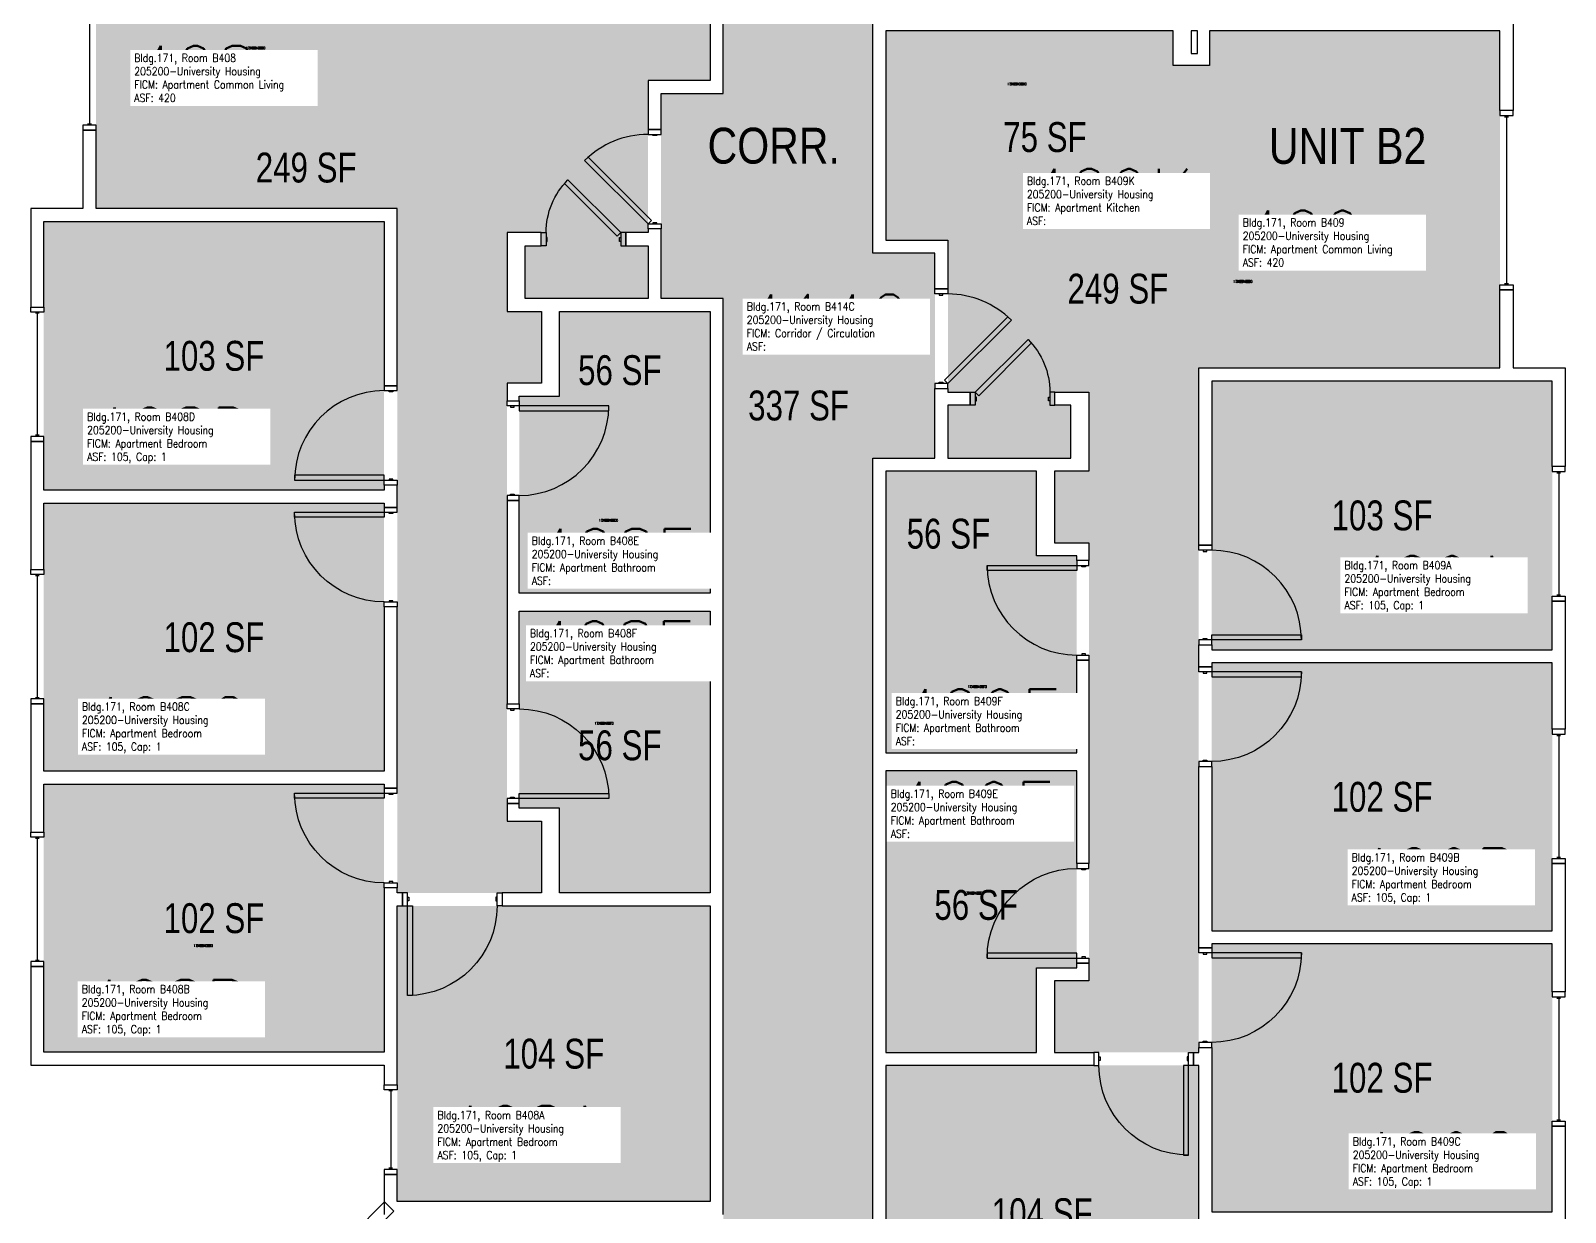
# Model space of a CAD drawing. Header units: inches. Extents: x -98 to 2219, y 102 to 2358.
# Drawn here: x 1596 to 2212, y 1338 to 1813 of the extents above; entities that cross this region are included whole.
import ezdxf
from ezdxf.enums import TextEntityAlignment as Align

# ---------------------------------------------------------------- set-up
doc = ezdxf.new("R2010")
doc.units = ezdxf.units.IN
doc.header["$LTSCALE"] = 96
doc.header["$MEASUREMENT"] = 0
for name, color, linetype in [('A-Area-Iden', 1, 'Continuous'), ('A-Door', 2, 'Continuous'), ('A-Glaz', 1, 'Continuous'), ('A-IDEN-RNUM', 7, 'Continuous'), ('A-IDEN-SNUM', 4, 'Continuous'), ('A-IDEN-VNUM', 4, 'Continuous'), ('A-Wall', 5, 'Continuous'), ('AREA-TEXT', 3, 'Continuous'), ('Rooms-Category-Color', 7, 'Continuous'), ('Rooms-College-Color', 7, 'Continuous'), ('Rooms-Department-Color', 7, 'Continuous'), ('Rooms-Division-Color', 7, 'Continuous'), ('Rooms-Information', 7, 'Continuous')]:
    doc.layers.add(name, color=color, linetype=linetype)
doc.styles.add('AREA', font='arial.ttf', dxfattribs={"width": 0.75, "height": 12})
doc.styles.add('ROOMSNUMBER', font='txt.shx', dxfattribs={"height": 0.03})
doc.styles.add('ROOMVNUMBER', font='simplex.shx', dxfattribs={"width": 0.85})
doc.styles.get("Standard").update_dxf_attribs({"font": 'ARIALN.TTF'})

msp = doc.modelspace()

# ---------------------------------------------------------------- hatches: boundary and pattern name
h = msp.add_hatch()
h.set_pattern_fill('ANSI31', color=256, angle=90, style=0)
h.set_pattern_definition([(135, (1222.829, 1277.82816), (-0.088388348, -0.088388348), [])])
h.paths.add_polyline_path([(1806.78, 1609.3), (1806.78, 1668.03), (1815.99, 1668.03), (1815.99, 1609.3)], flags=9)
h = msp.add_hatch()
h.set_pattern_fill('ANSI31', color=256, style=0)
h.set_pattern_definition([(45, (2585.01571, 1213.70845), (0.088388348, -0.088388348), [])])
h.paths.add_polyline_path([(2001.07, 1545.18), (2001.07, 1603.91), (1991.86, 1603.91), (1991.86, 1545.18)], flags=9)
at = {"layer": 'Rooms-Category-Color', "true_color": 0xadadad}
msp.add_hatch(color=253, dxfattribs=at).paths.add_polyline_path([(1933.92, 1907.33), (1873.92, 1907.33), (1873.92, 1787.42), (1848.92, 1787.42), (1848.92, 1705.09), (1873.92, 1705.09), (1873.92, 1171.68), (1958.51, 1171.41), (1933.92, 1196), (1933.92, 1640.97), (1958.92, 1640.97), (1958.92, 1723.3), (1933.92, 1723.3)])
at = {"layer": 'Rooms-Category-Color', "true_color": 0x728ef3}
for points in [[(1738.55, 1876.67), (1738.55, 1792.53), (1843.67, 1792.53), (1843.67, 1731.4), (1834.72, 1731.4), (1834.72, 1726.15), (1843.67, 1726.15), (1843.67, 1704.95), (1794.3, 1704.95), (1794.3, 1726.15), (1800.72, 1726.15), (1800.72, 1731.4), (1787.05, 1731.4), (1787.05, 1699.7), (1800.92, 1699.7), (1800.92, 1670.95), (1787.05, 1670.95), (1787.05, 1494.92), (1800.92, 1494.92), (1800.92, 1466.17), (1742.92, 1466.17), (1742.92, 1741.17), (1621.92, 1741.17), (1621.92, 1876.67)], [(1868.67, 1792.53), (1738.55, 1792.53), (1738.55, 1862.67), (1753.17, 1862.67), (1753.17, 1876.67), (1868.67, 1876.67)], [(1939.17, 1728.55), (2069.3, 1728.55), (2069.3, 1798.69), (2054.67, 1798.69), (2054.67, 1812.69), (1939.17, 1812.69)], [(2069.3, 1812.69), (2069.3, 1728.55), (1964.17, 1728.55), (1964.17, 1667.42), (1973.12, 1667.42), (1973.12, 1662.17), (1964.17, 1662.17), (1964.17, 1640.97), (2013.55, 1640.97), (2013.55, 1662.17), (2007.12, 1662.17), (2007.12, 1667.42), (2020.8, 1667.42), (2020.8, 1635.72), (2006.92, 1635.72), (2006.92, 1606.97), (2020.8, 1606.97), (2020.8, 1430.94), (2006.92, 1430.94), (2006.92, 1402.19), (2064.92, 1402.19), (2064.92, 1677.19), (2185.92, 1677.19), (2185.92, 1812.69)], [(1600.92, 1736.06), (1600.92, 1628.06), (1737.67, 1628.06), (1737.67, 1736.06)], [(1868.67, 1586.7), (1791.92, 1586.7), (1791.92, 1665.84), (1808.17, 1665.84), (1808.17, 1699.84), (1868.67, 1699.84)], [(2206.92, 1671.94), (2206.92, 1563.94), (2070.17, 1563.94), (2070.17, 1671.94)], [(1939.17, 1522.58), (2015.92, 1522.58), (2015.92, 1601.72), (1999.67, 1601.72), (1999.67, 1635.72), (1939.17, 1635.72)], [(1600.92, 1515.18), (1737.67, 1515.18), (1737.67, 1622.81), (1600.92, 1622.81)], [(1868.67, 1466.31), (1808.17, 1466.31), (1808.17, 1500.31), (1791.92, 1500.31), (1791.92, 1579.45), (1868.67, 1579.45)], [(2206.92, 1451.07), (2070.17, 1451.07), (2070.17, 1558.69), (2206.92, 1558.69)], [(1939.17, 1402.19), (1999.67, 1402.19), (1999.67, 1436.19), (2015.92, 1436.19), (2015.92, 1515.33), (1939.17, 1515.33)], [(1737.67, 1402.31), (1600.92, 1402.31), (1600.92, 1509.93), (1737.67, 1509.93)], [(1868.67, 1342.31), (1742.92, 1342.31), (1742.92, 1461.06), (1868.67, 1461.06)], [(2070.17, 1338.19), (2206.92, 1338.19), (2206.92, 1445.82), (2070.17, 1445.82)], [(1939.17, 1278.19), (2064.92, 1278.19), (2064.92, 1396.94), (1939.17, 1396.94)]]:
    msp.add_hatch(color=171, dxfattribs=at).paths.add_polyline_path(points)
at = {"layer": 'Rooms-College-Color', "true_color": 0xadadad}
for points in [[(1933.92, 1907.33), (1873.92, 1907.33), (1873.92, 1787.42), (1848.92, 1787.42), (1848.92, 1705.09), (1873.92, 1705.09), (1873.92, 1171.68), (1958.51, 1171.41), (1933.92, 1196), (1933.92, 1640.97), (1958.92, 1640.97), (1958.92, 1723.3), (1933.92, 1723.3)], [(1738.55, 1876.67), (1738.55, 1792.53), (1843.67, 1792.53), (1843.67, 1731.4), (1834.72, 1731.4), (1834.72, 1726.15), (1843.67, 1726.15), (1843.67, 1704.95), (1794.3, 1704.95), (1794.3, 1726.15), (1800.72, 1726.15), (1800.72, 1731.4), (1787.05, 1731.4), (1787.05, 1699.7), (1800.92, 1699.7), (1800.92, 1670.95), (1787.05, 1670.95), (1787.05, 1494.92), (1800.92, 1494.92), (1800.92, 1466.17), (1742.92, 1466.17), (1742.92, 1741.17), (1621.92, 1741.17), (1621.92, 1876.67)], [(1868.67, 1792.53), (1738.55, 1792.53), (1738.55, 1862.67), (1753.17, 1862.67), (1753.17, 1876.67), (1868.67, 1876.67)], [(1939.17, 1728.55), (2069.3, 1728.55), (2069.3, 1798.69), (2054.67, 1798.69), (2054.67, 1812.69), (1939.17, 1812.69)], [(2069.3, 1812.69), (2069.3, 1728.55), (1964.17, 1728.55), (1964.17, 1667.42), (1973.12, 1667.42), (1973.12, 1662.17), (1964.17, 1662.17), (1964.17, 1640.97), (2013.55, 1640.97), (2013.55, 1662.17), (2007.12, 1662.17), (2007.12, 1667.42), (2020.8, 1667.42), (2020.8, 1635.72), (2006.92, 1635.72), (2006.92, 1606.97), (2020.8, 1606.97), (2020.8, 1430.94), (2006.92, 1430.94), (2006.92, 1402.19), (2064.92, 1402.19), (2064.92, 1677.19), (2185.92, 1677.19), (2185.92, 1812.69)], [(1600.92, 1736.06), (1600.92, 1628.06), (1737.67, 1628.06), (1737.67, 1736.06)], [(1868.67, 1586.7), (1791.92, 1586.7), (1791.92, 1665.84), (1808.17, 1665.84), (1808.17, 1699.84), (1868.67, 1699.84)], [(2206.92, 1671.94), (2206.92, 1563.94), (2070.17, 1563.94), (2070.17, 1671.94)], [(1939.17, 1522.58), (2015.92, 1522.58), (2015.92, 1601.72), (1999.67, 1601.72), (1999.67, 1635.72), (1939.17, 1635.72)], [(1600.92, 1515.18), (1737.67, 1515.18), (1737.67, 1622.81), (1600.92, 1622.81)], [(1868.67, 1466.31), (1808.17, 1466.31), (1808.17, 1500.31), (1791.92, 1500.31), (1791.92, 1579.45), (1868.67, 1579.45)], [(2206.92, 1451.07), (2070.17, 1451.07), (2070.17, 1558.69), (2206.92, 1558.69)], [(1939.17, 1402.19), (1999.67, 1402.19), (1999.67, 1436.19), (2015.92, 1436.19), (2015.92, 1515.33), (1939.17, 1515.33)], [(1737.67, 1402.31), (1600.92, 1402.31), (1600.92, 1509.93), (1737.67, 1509.93)], [(1868.67, 1342.31), (1742.92, 1342.31), (1742.92, 1461.06), (1868.67, 1461.06)], [(2070.17, 1338.19), (2206.92, 1338.19), (2206.92, 1445.82), (2070.17, 1445.82)], [(1939.17, 1278.19), (2064.92, 1278.19), (2064.92, 1396.94), (1939.17, 1396.94)]]:
    msp.add_hatch(color=253, dxfattribs=at).paths.add_polyline_path(points)
at = {"layer": 'Rooms-Department-Color', "true_color": 0xacacac}
msp.add_hatch(color=253, dxfattribs=at).paths.add_polyline_path([(1933.92, 1907.33), (1873.92, 1907.33), (1873.92, 1787.42), (1848.92, 1787.42), (1848.92, 1705.09), (1873.92, 1705.09), (1873.92, 1171.68), (1958.51, 1171.41), (1933.92, 1196), (1933.92, 1640.97), (1958.92, 1640.97), (1958.92, 1723.3), (1933.92, 1723.3)])
at = {"layer": 'Rooms-Department-Color', "true_color": 0x604aed}
for points in [[(1738.55, 1876.67), (1738.55, 1792.53), (1843.67, 1792.53), (1843.67, 1731.4), (1834.72, 1731.4), (1834.72, 1726.15), (1843.67, 1726.15), (1843.67, 1704.95), (1794.3, 1704.95), (1794.3, 1726.15), (1800.72, 1726.15), (1800.72, 1731.4), (1787.05, 1731.4), (1787.05, 1699.7), (1800.92, 1699.7), (1800.92, 1670.95), (1787.05, 1670.95), (1787.05, 1494.92), (1800.92, 1494.92), (1800.92, 1466.17), (1742.92, 1466.17), (1742.92, 1741.17), (1621.92, 1741.17), (1621.92, 1876.67)], [(1868.67, 1792.53), (1738.55, 1792.53), (1738.55, 1862.67), (1753.17, 1862.67), (1753.17, 1876.67), (1868.67, 1876.67)], [(1939.17, 1728.55), (2069.3, 1728.55), (2069.3, 1798.69), (2054.67, 1798.69), (2054.67, 1812.69), (1939.17, 1812.69)], [(2069.3, 1812.69), (2069.3, 1728.55), (1964.17, 1728.55), (1964.17, 1667.42), (1973.12, 1667.42), (1973.12, 1662.17), (1964.17, 1662.17), (1964.17, 1640.97), (2013.55, 1640.97), (2013.55, 1662.17), (2007.12, 1662.17), (2007.12, 1667.42), (2020.8, 1667.42), (2020.8, 1635.72), (2006.92, 1635.72), (2006.92, 1606.97), (2020.8, 1606.97), (2020.8, 1430.94), (2006.92, 1430.94), (2006.92, 1402.19), (2064.92, 1402.19), (2064.92, 1677.19), (2185.92, 1677.19), (2185.92, 1812.69)], [(1600.92, 1736.06), (1600.92, 1628.06), (1737.67, 1628.06), (1737.67, 1736.06)], [(1868.67, 1586.7), (1791.92, 1586.7), (1791.92, 1665.84), (1808.17, 1665.84), (1808.17, 1699.84), (1868.67, 1699.84)], [(2206.92, 1671.94), (2206.92, 1563.94), (2070.17, 1563.94), (2070.17, 1671.94)], [(1939.17, 1522.58), (2015.92, 1522.58), (2015.92, 1601.72), (1999.67, 1601.72), (1999.67, 1635.72), (1939.17, 1635.72)], [(1600.92, 1515.18), (1737.67, 1515.18), (1737.67, 1622.81), (1600.92, 1622.81)], [(1868.67, 1466.31), (1808.17, 1466.31), (1808.17, 1500.31), (1791.92, 1500.31), (1791.92, 1579.45), (1868.67, 1579.45)], [(2206.92, 1451.07), (2070.17, 1451.07), (2070.17, 1558.69), (2206.92, 1558.69)], [(1939.17, 1402.19), (1999.67, 1402.19), (1999.67, 1436.19), (2015.92, 1436.19), (2015.92, 1515.33), (1939.17, 1515.33)], [(1737.67, 1402.31), (1600.92, 1402.31), (1600.92, 1509.93), (1737.67, 1509.93)], [(1868.67, 1342.31), (1742.92, 1342.31), (1742.92, 1461.06), (1868.67, 1461.06)], [(2070.17, 1338.19), (2206.92, 1338.19), (2206.92, 1445.82), (2070.17, 1445.82)], [(1939.17, 1278.19), (2064.92, 1278.19), (2064.92, 1396.94), (1939.17, 1396.94)]]:
    msp.add_hatch(color=173, dxfattribs=at).paths.add_polyline_path(points)
at = {"layer": 'Rooms-Division-Color', "true_color": 0xadadad}
msp.add_hatch(color=253, dxfattribs=at).paths.add_polyline_path([(1933.92, 1907.33), (1873.92, 1907.33), (1873.92, 1787.42), (1848.92, 1787.42), (1848.92, 1705.09), (1873.92, 1705.09), (1873.92, 1171.68), (1958.51, 1171.41), (1933.92, 1196), (1933.92, 1640.97), (1958.92, 1640.97), (1958.92, 1723.3), (1933.92, 1723.3)])
at = {"layer": 'Rooms-Division-Color', "true_color": 0x604aed}
for points in [[(1738.55, 1876.67), (1738.55, 1792.53), (1843.67, 1792.53), (1843.67, 1731.4), (1834.72, 1731.4), (1834.72, 1726.15), (1843.67, 1726.15), (1843.67, 1704.95), (1794.3, 1704.95), (1794.3, 1726.15), (1800.72, 1726.15), (1800.72, 1731.4), (1787.05, 1731.4), (1787.05, 1699.7), (1800.92, 1699.7), (1800.92, 1670.95), (1787.05, 1670.95), (1787.05, 1494.92), (1800.92, 1494.92), (1800.92, 1466.17), (1742.92, 1466.17), (1742.92, 1741.17), (1621.92, 1741.17), (1621.92, 1876.67)], [(1868.67, 1792.53), (1738.55, 1792.53), (1738.55, 1862.67), (1753.17, 1862.67), (1753.17, 1876.67), (1868.67, 1876.67)], [(1939.17, 1728.55), (2069.3, 1728.55), (2069.3, 1798.69), (2054.67, 1798.69), (2054.67, 1812.69), (1939.17, 1812.69)], [(2069.3, 1812.69), (2069.3, 1728.55), (1964.17, 1728.55), (1964.17, 1667.42), (1973.12, 1667.42), (1973.12, 1662.17), (1964.17, 1662.17), (1964.17, 1640.97), (2013.55, 1640.97), (2013.55, 1662.17), (2007.12, 1662.17), (2007.12, 1667.42), (2020.8, 1667.42), (2020.8, 1635.72), (2006.92, 1635.72), (2006.92, 1606.97), (2020.8, 1606.97), (2020.8, 1430.94), (2006.92, 1430.94), (2006.92, 1402.19), (2064.92, 1402.19), (2064.92, 1677.19), (2185.92, 1677.19), (2185.92, 1812.69)], [(1600.92, 1736.06), (1600.92, 1628.06), (1737.67, 1628.06), (1737.67, 1736.06)], [(1868.67, 1586.7), (1791.92, 1586.7), (1791.92, 1665.84), (1808.17, 1665.84), (1808.17, 1699.84), (1868.67, 1699.84)], [(2206.92, 1671.94), (2206.92, 1563.94), (2070.17, 1563.94), (2070.17, 1671.94)], [(1939.17, 1522.58), (2015.92, 1522.58), (2015.92, 1601.72), (1999.67, 1601.72), (1999.67, 1635.72), (1939.17, 1635.72)], [(1600.92, 1515.18), (1737.67, 1515.18), (1737.67, 1622.81), (1600.92, 1622.81)], [(1868.67, 1466.31), (1808.17, 1466.31), (1808.17, 1500.31), (1791.92, 1500.31), (1791.92, 1579.45), (1868.67, 1579.45)], [(2206.92, 1451.07), (2070.17, 1451.07), (2070.17, 1558.69), (2206.92, 1558.69)], [(1939.17, 1402.19), (1999.67, 1402.19), (1999.67, 1436.19), (2015.92, 1436.19), (2015.92, 1515.33), (1939.17, 1515.33)], [(1737.67, 1402.31), (1600.92, 1402.31), (1600.92, 1509.93), (1737.67, 1509.93)], [(1868.67, 1342.31), (1742.92, 1342.31), (1742.92, 1461.06), (1868.67, 1461.06)], [(2070.17, 1338.19), (2206.92, 1338.19), (2206.92, 1445.82), (2070.17, 1445.82)], [(1939.17, 1278.19), (2064.92, 1278.19), (2064.92, 1396.94), (1939.17, 1396.94)]]:
    msp.add_hatch(color=173, dxfattribs=at).paths.add_polyline_path(points)

# ---------------------------------------------------------------- linework, layer by layer
at = {"layer": 'A-Door'}
for points in [[(1848.92, 1771.03), (1848.92, 1773.03), (1843.67, 1773.03), (1843.67, 1771.03)], [(1847.17, 1771.03), (1847.17, 1770.53), (1845.67, 1770.53), (1845.67, 1771.03)], [(1843.67, 1735.03), (1845.09, 1736.44), (1819.63, 1761.9), (1818.22, 1760.48)], [(1832.72, 1731.54), (1831.31, 1730.13), (1810.09, 1751.34), (1811.51, 1752.75)], [(1848.92, 1735.03), (1848.92, 1733.03), (1843.67, 1733.03), (1843.67, 1735.03)], [(1847.17, 1735.03), (1847.17, 1735.53), (1845.67, 1735.53), (1845.67, 1735.03)], [(1802.72, 1726.29), (1800.72, 1726.29), (1800.72, 1731.54), (1802.72, 1731.54)], [(1802.72, 1728.04), (1803.22, 1728.04), (1803.22, 1729.54), (1802.72, 1729.54)], [(1832.72, 1728.04), (1832.22, 1728.04), (1832.22, 1729.54), (1832.72, 1729.54)], [(1832.72, 1726.29), (1834.72, 1726.29), (1834.72, 1731.54), (1832.72, 1731.54)], [(1958.92, 1706.91), (1958.92, 1708.91), (1964.17, 1708.91), (1964.17, 1706.91)], [(1960.67, 1706.91), (1960.67, 1706.41), (1962.17, 1706.41), (1962.17, 1706.91)], [(1964.17, 1670.91), (1962.76, 1672.32), (1988.21, 1697.78), (1989.63, 1696.37)], [(1975.12, 1667.42), (1976.54, 1666.01), (1997.75, 1687.22), (1996.34, 1688.64)], [(1958.92, 1670.91), (1958.92, 1668.91), (1964.17, 1668.91), (1964.17, 1670.91)], [(1960.67, 1670.91), (1960.67, 1671.41), (1962.17, 1671.41), (1962.17, 1670.91)], [(1742.92, 1668.06), (1742.92, 1670.06), (1737.67, 1670.06), (1737.67, 1668.06)], [(1741.17, 1668.06), (1741.17, 1667.56), (1739.67, 1667.56), (1739.67, 1668.06)], [(1975.12, 1662.17), (1973.12, 1662.17), (1973.12, 1667.42), (1975.12, 1667.42)], [(1975.12, 1663.92), (1975.62, 1663.92), (1975.62, 1665.42), (1975.12, 1665.42)], [(2005.12, 1663.92), (2004.62, 1663.92), (2004.62, 1665.42), (2005.12, 1665.42)], [(2005.12, 1662.17), (2007.12, 1662.17), (2007.12, 1667.42), (2005.12, 1667.42)], [(1787.05, 1661.95), (1787.05, 1663.95), (1791.92, 1663.95), (1791.92, 1661.95)], [(1788.42, 1661.95), (1788.42, 1661.45), (1789.92, 1661.45), (1789.92, 1661.95)], [(1791.92, 1661.95), (1791.92, 1659.95), (1827.92, 1659.95), (1827.92, 1661.95)], [(1737.67, 1632.06), (1737.67, 1634.06), (1701.67, 1634.06), (1701.67, 1632.06)], [(1742.92, 1632.06), (1742.92, 1630.06), (1737.67, 1630.06), (1737.67, 1632.06)], [(1741.17, 1632.06), (1741.17, 1632.56), (1739.67, 1632.56), (1739.67, 1632.06)], [(1787.05, 1625.95), (1787.05, 1623.95), (1791.92, 1623.95), (1791.92, 1625.95)], [(1788.42, 1625.95), (1788.42, 1626.45), (1789.92, 1626.45), (1789.92, 1625.95)], [(1737.67, 1619.18), (1737.67, 1617.18), (1701.67, 1617.18), (1701.67, 1619.18)], [(1742.92, 1619.18), (1742.92, 1621.18), (1737.67, 1621.18), (1737.67, 1619.18)], [(1741.17, 1619.18), (1741.17, 1618.68), (1739.67, 1618.68), (1739.67, 1619.18)], [(2064.92, 1603.94), (2064.92, 1605.94), (2070.17, 1605.94), (2070.17, 1603.94)], [(2066.67, 1603.94), (2066.67, 1603.44), (2068.17, 1603.44), (2068.17, 1603.94)], [(2015.92, 1597.83), (2015.92, 1595.83), (1979.92, 1595.83), (1979.92, 1597.83)], [(2020.8, 1597.83), (2020.8, 1599.83), (2015.92, 1599.83), (2015.92, 1597.83)], [(2019.42, 1597.83), (2019.42, 1597.33), (2017.92, 1597.33), (2017.92, 1597.83)], [(1742.92, 1583.18), (1742.92, 1581.18), (1737.67, 1581.18), (1737.67, 1583.18)], [(1741.17, 1583.18), (1741.17, 1583.68), (1739.67, 1583.68), (1739.67, 1583.18)], [(2064.92, 1567.94), (2064.92, 1565.94), (2070.17, 1565.94), (2070.17, 1567.94)], [(2066.67, 1567.94), (2066.67, 1568.44), (2068.17, 1568.44), (2068.17, 1567.94)], [(2070.17, 1567.94), (2070.17, 1569.94), (2106.17, 1569.94), (2106.17, 1567.94)], [(2020.8, 1561.83), (2020.8, 1559.83), (2015.92, 1559.83), (2015.92, 1561.83)], [(2019.42, 1561.83), (2019.42, 1562.33), (2017.92, 1562.33), (2017.92, 1561.83)], [(2064.92, 1555.07), (2064.92, 1557.07), (2070.17, 1557.07), (2070.17, 1555.07)], [(2066.67, 1555.07), (2066.67, 1554.57), (2068.17, 1554.57), (2068.17, 1555.07)], [(2070.17, 1555.07), (2070.17, 1553.07), (2106.17, 1553.07), (2106.17, 1555.07)], [(1787.05, 1540.2), (1787.05, 1542.2), (1791.92, 1542.2), (1791.92, 1540.2)], [(1788.42, 1540.2), (1788.42, 1539.7), (1789.92, 1539.7), (1789.92, 1540.2)], [(2064.92, 1519.07), (2064.92, 1517.07), (2070.17, 1517.07), (2070.17, 1519.07)], [(2066.67, 1519.07), (2066.67, 1519.57), (2068.17, 1519.57), (2068.17, 1519.07)], [(1737.67, 1506.31), (1737.67, 1504.31), (1701.67, 1504.31), (1701.67, 1506.31)], [(1742.92, 1506.31), (1742.92, 1508.31), (1737.67, 1508.31), (1737.67, 1506.31)], [(1741.17, 1506.31), (1741.17, 1505.81), (1739.67, 1505.81), (1739.67, 1506.31)], [(1788.42, 1504.2), (1788.42, 1504.7), (1789.92, 1504.7), (1789.92, 1504.2)], [(1791.92, 1504.2), (1791.92, 1506.2), (1827.92, 1506.2), (1827.92, 1504.2)], [(1787.05, 1504.2), (1787.05, 1502.2), (1791.92, 1502.2), (1791.92, 1504.2)], [(2020.8, 1476.08), (2020.8, 1478.08), (2015.92, 1478.08), (2015.92, 1476.08)], [(2019.42, 1476.08), (2019.42, 1475.58), (2017.92, 1475.58), (2017.92, 1476.08)], [(1742.92, 1470.31), (1742.92, 1468.31), (1737.67, 1468.31), (1737.67, 1470.31)], [(1741.17, 1470.31), (1741.17, 1470.81), (1739.67, 1470.81), (1739.67, 1470.31)], [(1747.05, 1466.31), (1745.05, 1466.31), (1745.05, 1461.06), (1747.05, 1461.06)], [(1747.05, 1464.56), (1747.55, 1464.56), (1747.55, 1463.06), (1747.05, 1463.06)], [(1783.05, 1464.56), (1782.55, 1464.56), (1782.55, 1463.06), (1783.05, 1463.06)], [(1783.05, 1466.31), (1785.05, 1466.31), (1785.05, 1461.06), (1783.05, 1461.06)], [(1747.05, 1461.06), (1749.05, 1461.06), (1749.05, 1425.06), (1747.05, 1425.06)], [(2064.92, 1442.19), (2064.92, 1444.19), (2070.17, 1444.19), (2070.17, 1442.19)], [(2015.92, 1440.08), (2015.92, 1442.08), (1979.92, 1442.08), (1979.92, 1440.08)], [(2020.8, 1440.08), (2020.8, 1438.08), (2015.92, 1438.08), (2015.92, 1440.08)], [(2019.42, 1440.08), (2019.42, 1440.58), (2017.92, 1440.58), (2017.92, 1440.08)], [(2066.67, 1442.19), (2066.67, 1441.69), (2068.17, 1441.69), (2068.17, 1442.19)], [(2070.17, 1442.19), (2070.17, 1440.19), (2106.17, 1440.19), (2106.17, 1442.19)], [(2064.92, 1406.19), (2064.92, 1404.19), (2070.17, 1404.19), (2070.17, 1406.19)], [(2066.67, 1406.19), (2066.67, 1406.69), (2068.17, 1406.69), (2068.17, 1406.19)], [(2024.8, 1402.19), (2022.8, 1402.19), (2022.8, 1396.94), (2024.8, 1396.94)], [(2024.8, 1400.44), (2025.3, 1400.44), (2025.3, 1398.94), (2024.8, 1398.94)], [(2060.8, 1400.44), (2060.3, 1400.44), (2060.3, 1398.94), (2060.8, 1398.94)], [(2060.8, 1402.19), (2062.8, 1402.19), (2062.8, 1396.94), (2060.8, 1396.94)], [(2060.8, 1396.94), (2058.8, 1396.94), (2058.8, 1360.94), (2060.8, 1360.94)]]:
    msp.add_lwpolyline(points, close=True, dxfattribs=at)
for centre, start, end in [((1843.67, 1735.03), 90, 135), ((1964.17, 1670.91), 45, 90), ((1737.67, 1632.06), 90, 180), ((1791.92, 1661.95), 270, 0), ((2070.17, 1567.94), 0, 90), ((2015.92, 1597.83), 180, 270)]:
    msp.add_arc(centre, 36, start, end, dxfattribs=at)
at = {"layer": 'A-Door', "extrusion": (0, 0, -1)}
for centre, radius, start, end in [((-1832.72, 1731.54), 30, 0, 45), ((-1975.12, 1667.42), 30, 135, 180), ((-1737.67, 1619.18), 36, 270, 0), ((-2070.17, 1555.07), 36, 180, 270), ((-1791.92, 1504.2), 36, 90, 180), ((-1737.67, 1506.31), 36, 270, 0), ((-2015.92, 1440.08), 36, 0, 90), ((-1747.05, 1461.06), 36, 180, 270), ((-2070.17, 1442.19), 36, 180, 270), ((-2060.8, 1396.94), 36, 270, 0)]:
    msp.add_arc(centre, radius, start, end, dxfattribs=at)
at = {"layer": 'A-Glaz'}
for p, q in [((1619.3, 1842.19), (1619.3, 1775.19)), ((2187.8, 1778.07), (2189.3, 1778.07)), ((2188.55, 1778.07), (2188.55, 1711.07)), ((1620.05, 1775.19), (1618.55, 1775.19)), ((2187.8, 1711.07), (2189.3, 1711.07)), ((1599.05, 1699.15), (1597.55, 1699.15)), ((1598.3, 1699.15), (1598.3, 1650.15)), ((1599.05, 1650.15), (1597.55, 1650.15)), ((2208.8, 1635.04), (2210.3, 1635.04)), ((2209.55, 1635.04), (2209.55, 1586.04)), ((1599.05, 1593.68), (1597.55, 1593.68)), ((1598.3, 1593.68), (1598.3, 1544.68)), ((2208.8, 1586.04), (2210.3, 1586.04)), ((1599.05, 1544.68), (1597.55, 1544.68)), ((2208.8, 1529.57), (2210.3, 1529.57)), ((2209.55, 1529.57), (2209.55, 1480.57)), ((1599.05, 1488.16), (1597.55, 1488.16)), ((1598.3, 1488.16), (1598.3, 1439.16)), ((2208.8, 1480.57), (2210.3, 1480.57)), ((1599.05, 1439.16), (1597.55, 1439.16)), ((2208.8, 1424.04), (2210.3, 1424.04)), ((2209.55, 1424.04), (2209.55, 1375.04)), ((1741.05, 1386.69), (1739.55, 1386.69)), ((1740.3, 1386.69), (1740.3, 1355.69)), ((2208.8, 1375.04), (2210.3, 1375.04)), ((1741.05, 1355.69), (1739.55, 1355.69))]:
    msp.add_line(p, q, dxfattribs=at)
for points in [[(2191.17, 1778.57), (2191.17, 1780.57), (2185.92, 1780.57), (2185.92, 1778.57)], [(1616.67, 1774.69), (1616.67, 1772.69), (1621.92, 1772.69), (1621.92, 1774.69)], [(2191.17, 1710.57), (2191.17, 1708.57), (2185.92, 1708.57), (2185.92, 1710.57)], [(1595.67, 1699.65), (1595.67, 1701.65), (1600.92, 1701.65), (1600.92, 1699.65)], [(1595.67, 1649.65), (1595.67, 1647.65), (1600.92, 1647.65), (1600.92, 1649.65)], [(2212.17, 1635.54), (2212.17, 1637.54), (2206.92, 1637.54), (2206.92, 1635.54)], [(1595.67, 1594.18), (1595.67, 1596.18), (1600.92, 1596.18), (1600.92, 1594.18)], [(2212.17, 1585.54), (2212.17, 1583.54), (2206.92, 1583.54), (2206.92, 1585.54)], [(1595.67, 1544.18), (1595.67, 1542.18), (1600.92, 1542.18), (1600.92, 1544.18)], [(2212.17, 1530.07), (2212.17, 1532.07), (2206.92, 1532.07), (2206.92, 1530.07)], [(1595.67, 1488.66), (1595.67, 1490.66), (1600.92, 1490.66), (1600.92, 1488.66)], [(2212.17, 1480.07), (2212.17, 1478.07), (2206.92, 1478.07), (2206.92, 1480.07)], [(1595.67, 1438.66), (1595.67, 1436.66), (1600.92, 1436.66), (1600.92, 1438.66)], [(2212.17, 1424.54), (2212.17, 1426.54), (2206.92, 1426.54), (2206.92, 1424.54)], [(1737.67, 1387.19), (1737.67, 1389.19), (1742.92, 1389.19), (1742.92, 1387.19)], [(2212.17, 1374.54), (2212.17, 1372.54), (2206.92, 1372.54), (2206.92, 1374.54)], [(1737.67, 1355.19), (1737.67, 1353.19), (1742.92, 1353.19), (1742.92, 1355.19)]]:
    msp.add_lwpolyline(points, close=True, dxfattribs=at)
at = {"layer": 'A-Wall'}
for p, q in [((1873.92, 1787.42), (1873.92, 1882.06)), ((1868.67, 1876.81), (1868.67, 1792.67)), ((1933.92, 1723.3), (1933.92, 1817.94)), ((1939.17, 1812.69), (1939.17, 1728.55)), ((2054.67, 1812.69), (1939.17, 1812.69)), ((2054.67, 1798.69), (2054.67, 1812.69)), ((2064.42, 1812.69), (2061.92, 1812.69)), ((2061.92, 1812.69), (2061.92, 1803.57)), ((2064.42, 1803.57), (2064.42, 1812.69)), ((2185.92, 1812.69), (2069.3, 1812.69)), ((2069.3, 1812.69), (2069.3, 1798.69)), ((2185.92, 1780.57), (2185.92, 1812.69)), ((2191.17, 1817.94), (2191.17, 1780.57)), ((2061.92, 1803.57), (2064.42, 1803.57)), ((2069.3, 1798.69), (2054.67, 1798.69)), ((1843.67, 1792.67), (1843.67, 1773.03)), ((1868.67, 1792.67), (1843.67, 1792.67)), ((1848.92, 1773.03), (1848.92, 1787.42)), ((1848.92, 1787.42), (1873.92, 1787.42)), ((2191.17, 1780.57), (2185.92, 1780.57)), ((1616.67, 1772.69), (1616.67, 1741.31)), ((1621.92, 1772.69), (1616.67, 1772.69)), ((1621.92, 1741.31), (1621.92, 1772.69)), ((1843.67, 1773.03), (1848.92, 1773.03)), ((1595.67, 1741.31), (1595.67, 1701.65)), ((1616.67, 1741.31), (1595.67, 1741.31)), ((1742.92, 1741.31), (1621.92, 1741.31)), ((1742.92, 1670.06), (1742.92, 1741.31)), ((1600.92, 1701.65), (1600.92, 1736.06)), ((1600.92, 1736.06), (1737.67, 1736.06)), ((1737.67, 1736.06), (1737.67, 1670.06)), ((1843.67, 1733.03), (1843.67, 1731.54)), ((1848.92, 1733.03), (1843.67, 1733.03)), ((1848.92, 1705.09), (1848.92, 1733.03)), ((1787.05, 1731.54), (1787.05, 1699.84)), ((1800.72, 1731.54), (1787.05, 1731.54)), ((1794.3, 1705.09), (1794.3, 1726.29)), ((1794.3, 1726.29), (1800.72, 1726.29)), ((1800.72, 1726.29), (1800.72, 1731.54)), ((1843.67, 1731.54), (1834.72, 1731.54)), ((1834.72, 1731.54), (1834.72, 1726.29)), ((1834.72, 1726.29), (1843.67, 1726.29)), ((1843.67, 1726.29), (1843.67, 1705.09)), ((1939.17, 1728.55), (1964.17, 1728.55)), ((1964.17, 1728.55), (1964.17, 1708.91)), ((1958.92, 1723.3), (1933.92, 1723.3)), ((1958.92, 1708.91), (1958.92, 1723.3)), ((1964.17, 1708.91), (1958.92, 1708.91)), ((2185.92, 1677.19), (2185.92, 1708.57)), ((2185.92, 1708.57), (2191.17, 1708.57)), ((2191.17, 1708.57), (2191.17, 1677.19)), ((1595.67, 1701.65), (1600.92, 1701.65)), ((1843.67, 1705.09), (1794.3, 1705.09)), ((1873.92, 1705.09), (1848.92, 1705.09)), ((1873.92, 1465.68), (1873.92, 1705.09)), ((1787.05, 1699.84), (1800.92, 1699.84)), ((1800.92, 1699.84), (1800.92, 1671.09)), ((1808.17, 1665.84), (1808.17, 1699.84)), ((1808.17, 1699.84), (1868.67, 1699.84)), ((1868.67, 1699.84), (1868.67, 1586.7)), ((2064.92, 1677.19), (2185.92, 1677.19)), ((2064.92, 1605.94), (2064.92, 1677.19)), ((2191.17, 1677.19), (2212.17, 1677.19)), ((2212.17, 1677.19), (2212.17, 1637.54)), ((1787.05, 1671.09), (1787.05, 1663.95)), ((1800.92, 1671.09), (1787.05, 1671.09)), ((2206.92, 1671.94), (2070.17, 1671.94)), ((2070.17, 1671.94), (2070.17, 1605.94)), ((2206.92, 1637.54), (2206.92, 1671.94)), ((1737.67, 1670.06), (1742.92, 1670.06)), ((1791.92, 1663.95), (1791.92, 1665.84)), ((1791.92, 1665.84), (1808.17, 1665.84)), ((1958.92, 1640.97), (1958.92, 1668.91)), ((1958.92, 1668.91), (1964.17, 1668.91)), ((1964.17, 1668.91), (1964.17, 1667.42)), ((1964.17, 1667.42), (1973.12, 1667.42)), ((1973.12, 1667.42), (1973.12, 1662.17)), ((2007.12, 1667.42), (2020.8, 1667.42)), ((2007.12, 1662.17), (2007.12, 1667.42)), ((2020.8, 1667.42), (2020.8, 1635.72)), ((1787.05, 1663.95), (1791.92, 1663.95)), ((1973.12, 1662.17), (1964.17, 1662.17)), ((1964.17, 1662.17), (1964.17, 1640.97)), ((2013.55, 1662.17), (2007.12, 1662.17)), ((2013.55, 1640.97), (2013.55, 1662.17)), ((1595.67, 1647.65), (1595.67, 1596.18)), ((1600.92, 1647.65), (1595.67, 1647.65)), ((1600.92, 1628.06), (1600.92, 1647.65)), ((1933.92, 1401.57), (1933.92, 1640.97)), ((1933.92, 1640.97), (1958.92, 1640.97)), ((1964.17, 1640.97), (2013.55, 1640.97)), ((1939.17, 1635.72), (1939.17, 1522.58)), ((1999.67, 1635.72), (1939.17, 1635.72)), ((1999.67, 1601.72), (1999.67, 1635.72)), ((2006.92, 1635.72), (2006.92, 1606.97)), ((2020.8, 1635.72), (2006.92, 1635.72)), ((2212.17, 1637.54), (2206.92, 1637.54)), ((1737.67, 1628.06), (1600.92, 1628.06)), ((1737.67, 1630.06), (1737.67, 1628.06)), ((1742.92, 1630.06), (1737.67, 1630.06)), ((1742.92, 1621.18), (1742.92, 1630.06)), ((1600.92, 1596.18), (1600.92, 1622.81)), ((1600.92, 1622.81), (1737.67, 1622.81)), ((1737.67, 1622.81), (1737.67, 1621.18)), ((1787.05, 1623.95), (1787.05, 1542.2)), ((1791.92, 1623.95), (1787.05, 1623.95)), ((1791.92, 1586.7), (1791.92, 1623.95)), ((1737.67, 1621.18), (1742.92, 1621.18)), ((2006.92, 1606.97), (2020.8, 1606.97)), ((2020.8, 1606.97), (2020.8, 1599.83)), ((2070.17, 1605.94), (2064.92, 1605.94)), ((2015.92, 1601.72), (1999.67, 1601.72)), ((2015.92, 1599.83), (2015.92, 1601.72)), ((2020.8, 1599.83), (2015.92, 1599.83)), ((1595.67, 1596.18), (1600.92, 1596.18)), ((1868.67, 1586.7), (1791.92, 1586.7)), ((1737.67, 1581.18), (1737.67, 1515.18)), ((1742.92, 1581.18), (1737.67, 1581.18)), ((1742.92, 1508.31), (1742.92, 1581.18)), ((1791.92, 1542.2), (1791.92, 1579.45)), ((1791.92, 1579.45), (1868.67, 1579.45)), ((1868.67, 1579.45), (1868.67, 1466.31)), ((2206.92, 1563.94), (2206.92, 1583.54)), ((2206.92, 1583.54), (2212.17, 1583.54)), ((2212.17, 1583.54), (2212.17, 1532.07)), ((2064.92, 1557.07), (2064.92, 1565.94)), ((2064.92, 1565.94), (2070.17, 1565.94)), ((2070.17, 1565.94), (2070.17, 1563.94)), ((2015.92, 1522.58), (2015.92, 1559.83)), ((2015.92, 1559.83), (2020.8, 1559.83)), ((2020.8, 1559.83), (2020.8, 1478.08)), ((2070.17, 1563.94), (2206.92, 1563.94)), ((2070.17, 1557.07), (2064.92, 1557.07)), ((2206.92, 1558.69), (2070.17, 1558.69)), ((2070.17, 1558.69), (2070.17, 1557.07)), ((2206.92, 1532.07), (2206.92, 1558.69)), ((1600.92, 1542.18), (1595.67, 1542.18)), ((1595.67, 1542.18), (1595.67, 1490.66)), ((1600.92, 1515.18), (1600.92, 1542.18)), ((1787.05, 1542.2), (1791.92, 1542.2)), ((2212.17, 1532.07), (2206.92, 1532.07)), ((1939.17, 1522.58), (2015.92, 1522.58)), ((2064.92, 1444.19), (2064.92, 1517.07)), ((2064.92, 1517.07), (2070.17, 1517.07)), ((2070.17, 1517.07), (2070.17, 1451.07)), ((1737.67, 1515.18), (1600.92, 1515.18)), ((2015.92, 1515.33), (1939.17, 1515.33)), ((1939.17, 1515.33), (1939.17, 1402.19)), ((2015.92, 1478.08), (2015.92, 1515.33)), ((1600.92, 1509.93), (1737.67, 1509.93)), ((1600.92, 1490.66), (1600.92, 1509.93)), ((1737.67, 1509.93), (1737.67, 1508.31)), ((1737.67, 1508.31), (1742.92, 1508.31)), ((1787.05, 1502.2), (1787.05, 1495.06)), ((1791.92, 1502.2), (1787.05, 1502.2)), ((1791.92, 1500.31), (1791.92, 1502.2)), ((1808.17, 1500.31), (1791.92, 1500.31)), ((1808.17, 1466.31), (1808.17, 1500.31)), ((1787.05, 1495.06), (1800.92, 1495.06)), ((1800.92, 1495.06), (1800.92, 1466.31)), ((1595.67, 1490.66), (1600.92, 1490.66)), ((2020.8, 1478.08), (2015.92, 1478.08)), ((2206.92, 1451.07), (2206.92, 1478.07)), ((2206.92, 1478.07), (2212.17, 1478.07)), ((2212.17, 1478.07), (2212.17, 1426.54)), ((1737.67, 1468.31), (1737.67, 1402.31)), ((1742.92, 1468.31), (1737.67, 1468.31)), ((1742.92, 1466.31), (1742.92, 1468.31)), ((1745.05, 1466.31), (1742.92, 1466.31)), ((1745.05, 1461.06), (1745.05, 1466.31)), ((1787.67, 1466.31), (1785.05, 1466.31)), ((1785.05, 1466.31), (1785.05, 1461.06)), ((1800.92, 1466.31), (1787.67, 1466.31)), ((1868.67, 1466.31), (1808.17, 1466.31)), ((1873.92, 1337.06), (1873.92, 1465.68)), ((1742.92, 1397.68), (1742.92, 1461.06)), ((1742.92, 1461.06), (1745.05, 1461.06)), ((1785.05, 1461.06), (1787.67, 1461.06)), ((1787.67, 1461.06), (1868.67, 1461.06)), ((1868.67, 1461.06), (1868.67, 1342.31)), ((2070.17, 1451.07), (2206.92, 1451.07)), ((2070.17, 1444.19), (2064.92, 1444.19)), ((2206.92, 1445.82), (2070.17, 1445.82)), ((2070.17, 1445.82), (2070.17, 1444.19)), ((2206.92, 1426.54), (2206.92, 1445.82)), ((1595.67, 1436.66), (1595.67, 1397.06)), ((1600.92, 1436.66), (1595.67, 1436.66)), ((1600.92, 1402.31), (1600.92, 1436.66)), ((2015.92, 1436.19), (2015.92, 1438.08)), ((2015.92, 1438.08), (2020.8, 1438.08)), ((2020.8, 1438.08), (2020.8, 1430.94)), ((1999.67, 1436.19), (2015.92, 1436.19)), ((1999.67, 1402.19), (1999.67, 1436.19)), ((2020.8, 1430.94), (2006.92, 1430.94)), ((2006.92, 1430.94), (2006.92, 1402.19)), ((2212.17, 1426.54), (2206.92, 1426.54)), ((1737.67, 1402.31), (1600.92, 1402.31)), ((1933.92, 1272.94), (1933.92, 1401.57)), ((1939.17, 1402.19), (1999.67, 1402.19)), ((2006.92, 1402.19), (2020.17, 1402.19)), ((2020.17, 1402.19), (2022.8, 1402.19)), ((2022.8, 1402.19), (2022.8, 1396.94)), ((2062.8, 1402.19), (2064.92, 1402.19)), ((2062.8, 1396.94), (2062.8, 1402.19)), ((2064.92, 1402.19), (2064.92, 1404.19)), ((2064.92, 1404.19), (2070.17, 1404.19)), ((2070.17, 1404.19), (2070.17, 1338.19)), ((1595.67, 1397.06), (1737.67, 1397.06)), ((1737.67, 1397.06), (1737.67, 1389.19)), ((1742.92, 1389.19), (1742.92, 1397.68)), ((1939.17, 1396.94), (1939.17, 1278.19)), ((2020.17, 1396.94), (1939.17, 1396.94)), ((2022.8, 1396.94), (2020.17, 1396.94)), ((2064.92, 1396.94), (2062.8, 1396.94)), ((2064.92, 1333.57), (2064.92, 1396.94)), ((1737.67, 1389.19), (1742.92, 1389.19)), ((2206.92, 1338.19), (2206.92, 1372.54)), ((2206.92, 1372.54), (2212.17, 1372.54)), ((2212.17, 1372.54), (2212.17, 1332.94)), ((1737.67, 1353.19), (1737.67, 1337.06)), ((1742.92, 1353.19), (1737.67, 1353.19)), ((1742.92, 1342.31), (1742.92, 1353.19)), ((1737.86, 1342.13), (1725.06, 1329.33)), ((1728.77, 1325.62), (1741.57, 1338.41)), ((1741.57, 1338.41), (1737.86, 1342.13)), ((1868.67, 1342.31), (1742.92, 1342.31)), ((2070.17, 1338.19), (2206.92, 1338.19))]:
    msp.add_line(p, q, dxfattribs=at)

# ---------------------------------------------------------------- texts
at = {"layer": 'A-Area-Iden'}
for s, p in [('CORR.', (1894.17, 1759.3)), ('UNIT B2', (2124.73, 1759.19))]:
    msp.add_text(s, height=14.4, dxfattribs=at).set_placement(p, align=Align.CENTER)
at = {"layer": 'A-IDEN-RNUM', "style": 'ROOMSNUMBER', "width": 0.85}
for s, p in [('0408-00', (1686.06, 1805.73)), ('0409-K0', (1991.87, 1791.3)), ('0409-00', (2082.65, 1711.94)), ('0414-C0', (1914.81, 1688.86)), ('0408-D0', (1667.73, 1649.51)), ('0408-E0', (1827.75, 1615.99)), ('0409-A0', (2142.72, 1583.54)), ('0409-F0', (1975.94, 1549.1)), ('0408-C0', (1665.85, 1537.16)), ('0408-F0', (1825.97, 1534.38)), ('0409-B0', (2139.9, 1470.78)), ('0409-E0', (1974.6, 1466.15)), ('0408-B0', (1664.98, 1445.08)), ('0408-A0', (1807.8, 1373.51)), ('0409-C0', (2139.9, 1356.61))]:
    msp.add_text(s, height=1, dxfattribs=at).set_placement(p, align=Align.MIDDLE_CENTER)
at = {"layer": 'A-IDEN-SNUM', "style": 'ROOMSNUMBER', "width": 0.85}
for s, p in [('1710B40800', (1686.06, 1805.73)), ('1710B409K0', (1991.87, 1791.3)), ('1710B40900', (2082.65, 1711.94)), ('1710B414C0', (1914.81, 1688.86)), ('1710B408D0', (1667.73, 1649.51)), ('1710B408E0', (1827.75, 1615.99)), ('1710B409A0', (2142.72, 1583.54)), ('1710B409F0', (1975.94, 1549.1)), ('1710B408C0', (1665.85, 1537.16)), ('1710B408F0', (1825.97, 1534.38)), ('1710B409B0', (2139.9, 1470.78)), ('1710B409E0', (1974.6, 1466.15)), ('1710B408B0', (1664.98, 1445.08)), ('1710B408A0', (1807.8, 1373.51)), ('1710B409C0', (2139.9, 1356.61))]:
    msp.add_text(s, height=1, dxfattribs=at).set_placement(p, align=Align.MIDDLE_CENTER)
at = {"layer": 'A-IDEN-VNUM', "style": 'ROOMVNUMBER', "width": 0.85}
for s, p in [('408', (1661.88, 1795.32)), ('409K', (2029.57, 1745.92)), ('409', (2106.73, 1729.19)), ('414C', (1915.68, 1695.44)), ('408D', (1652.04, 1650.09)), ('408E', (1830.19, 1601.34)), ('409A', (2158.07, 1590.42)), ('408F', (1829.5, 1564.16)), ('409F', (1976.43, 1536.9)), ('408C', (1650.42, 1533.61)), ('409E', (1974.41, 1499.69)), ('409B', (2160.05, 1473.04)), ('408B', (1649.89, 1420.08)), ('408A', (1793.68, 1369.5)), ('409C', (2160.95, 1358.89))]:
    msp.add_text(s, height=22.5, dxfattribs=at).set_placement(p, align=Align.MIDDLE_CENTER)
at = {"layer": 'AREA-TEXT', "style": 'AREA', "width": 0.75}
for s, p in [('75 SF', (2003.13, 1769.95)), ('249 SF', (1706.34, 1757.7)), ('249 SF', (2032.44, 1709.04)), ('103 SF', (1669.3, 1682.06)), ('56 SF', (1832.35, 1676.3)), ('337 SF', (1904.16, 1662.1)), ('103 SF', (2138.55, 1617.94)), ('56 SF', (1964.36, 1610.6)), ('102 SF', (1669.3, 1569)), ('56 SF', (1832.35, 1525.57)), ('102 SF', (2138.55, 1504.88)), ('56 SF', (1975.49, 1461.45)), ('102 SF', (1669.3, 1456.12)), ('104 SF', (1805.8, 1401.68)), ('102 SF', (2138.55, 1392)), ('104 SF', (2002.05, 1337.57))]:
    msp.add_text(s, height=12, dxfattribs=at).set_placement(p, align=Align.MIDDLE_CENTER)

# ---------------------------------------------------------------- next in the draw order: texts
at = {"layer": 'Rooms-Information', "char_height": 3.2143, "width": 72, "attachment_point": 7, "style": 'ROOMVNUMBER', "bg_fill": 3, "box_fill_scale": 1.5, "bg_fill_color": 256, "bg_fill_true_color": 13158600, "bg_fill_transparency": 0}
for s, insert in [('Bldg.171, Room B408^M^J205200-University Housing^M^JFICM: Apartment Common Living^M^JASF: 420', (1637.29, 1784.07)), ('Bldg.171, Room B409K^M^J205200-University Housing^M^JFICM: Apartment Kitchen^M^JASF: ', (1995.87, 1734.67)), ('Bldg.171, Room B409^M^J205200-University Housing^M^JFICM: Apartment Common Living^M^JASF: 420', (2082.59, 1717.94)), ('Bldg.171, Room B414C^M^J205200-University Housing^M^JFICM: Corridor / Circulation^M^JASF: ', (1883.35, 1684.19)), ('Bldg.171, Room B408D^M^J205200-University Housing^M^JFICM: Apartment Bedroom^M^JASF: 105, Cap: 1', (1618.35, 1638.84)), ('Bldg.171, Room B408E^M^J205200-University Housing^M^JFICM: Apartment Bathroom^M^JASF: ', (1796.95, 1590.09)), ('Bldg.171, Room B409A^M^J205200-University Housing^M^JFICM: Apartment Bedroom^M^JASF: 105, Cap: 1', (2123.46, 1579.17)), ('Bldg.171, Room B408F^M^J205200-University Housing^M^JFICM: Apartment Bathroom^M^JASF: ', (1796.26, 1552.91)), ('Bldg.171, Room B408C^M^J205200-University Housing^M^JFICM: Apartment Bedroom^M^JASF: 105, Cap: 1', (1616.26, 1522.36)), ('Bldg.171, Room B409F^M^J205200-University Housing^M^JFICM: Apartment Bathroom^M^JASF: ', (1943.19, 1525.65)), ('Bldg.171, Room B409E^M^J205200-University Housing^M^JFICM: Apartment Bathroom^M^JASF: ', (1941.17, 1488.44)), ('Bldg.171, Room B409B^M^J205200-University Housing^M^JFICM: Apartment Bedroom^M^JASF: 105, Cap: 1', (2126.35, 1461.79)), ('Bldg.171, Room B408B^M^J205200-University Housing^M^JFICM: Apartment Bedroom^M^JASF: 105, Cap: 1', (1616.2, 1408.83)), ('Bldg.171, Room B408A^M^J205200-University Housing^M^JFICM: Apartment Bedroom^M^JASF: 105, Cap: 1', (1759.08, 1358.25)), ('Bldg.171, Room B409C^M^J205200-University Housing^M^JFICM: Apartment Bedroom^M^JASF: 105, Cap: 1', (2126.8, 1347.64))]:
    msp.add_mtext(s, dxfattribs=dict(at, insert=insert))

doc.saveas('drawing.dxf')
